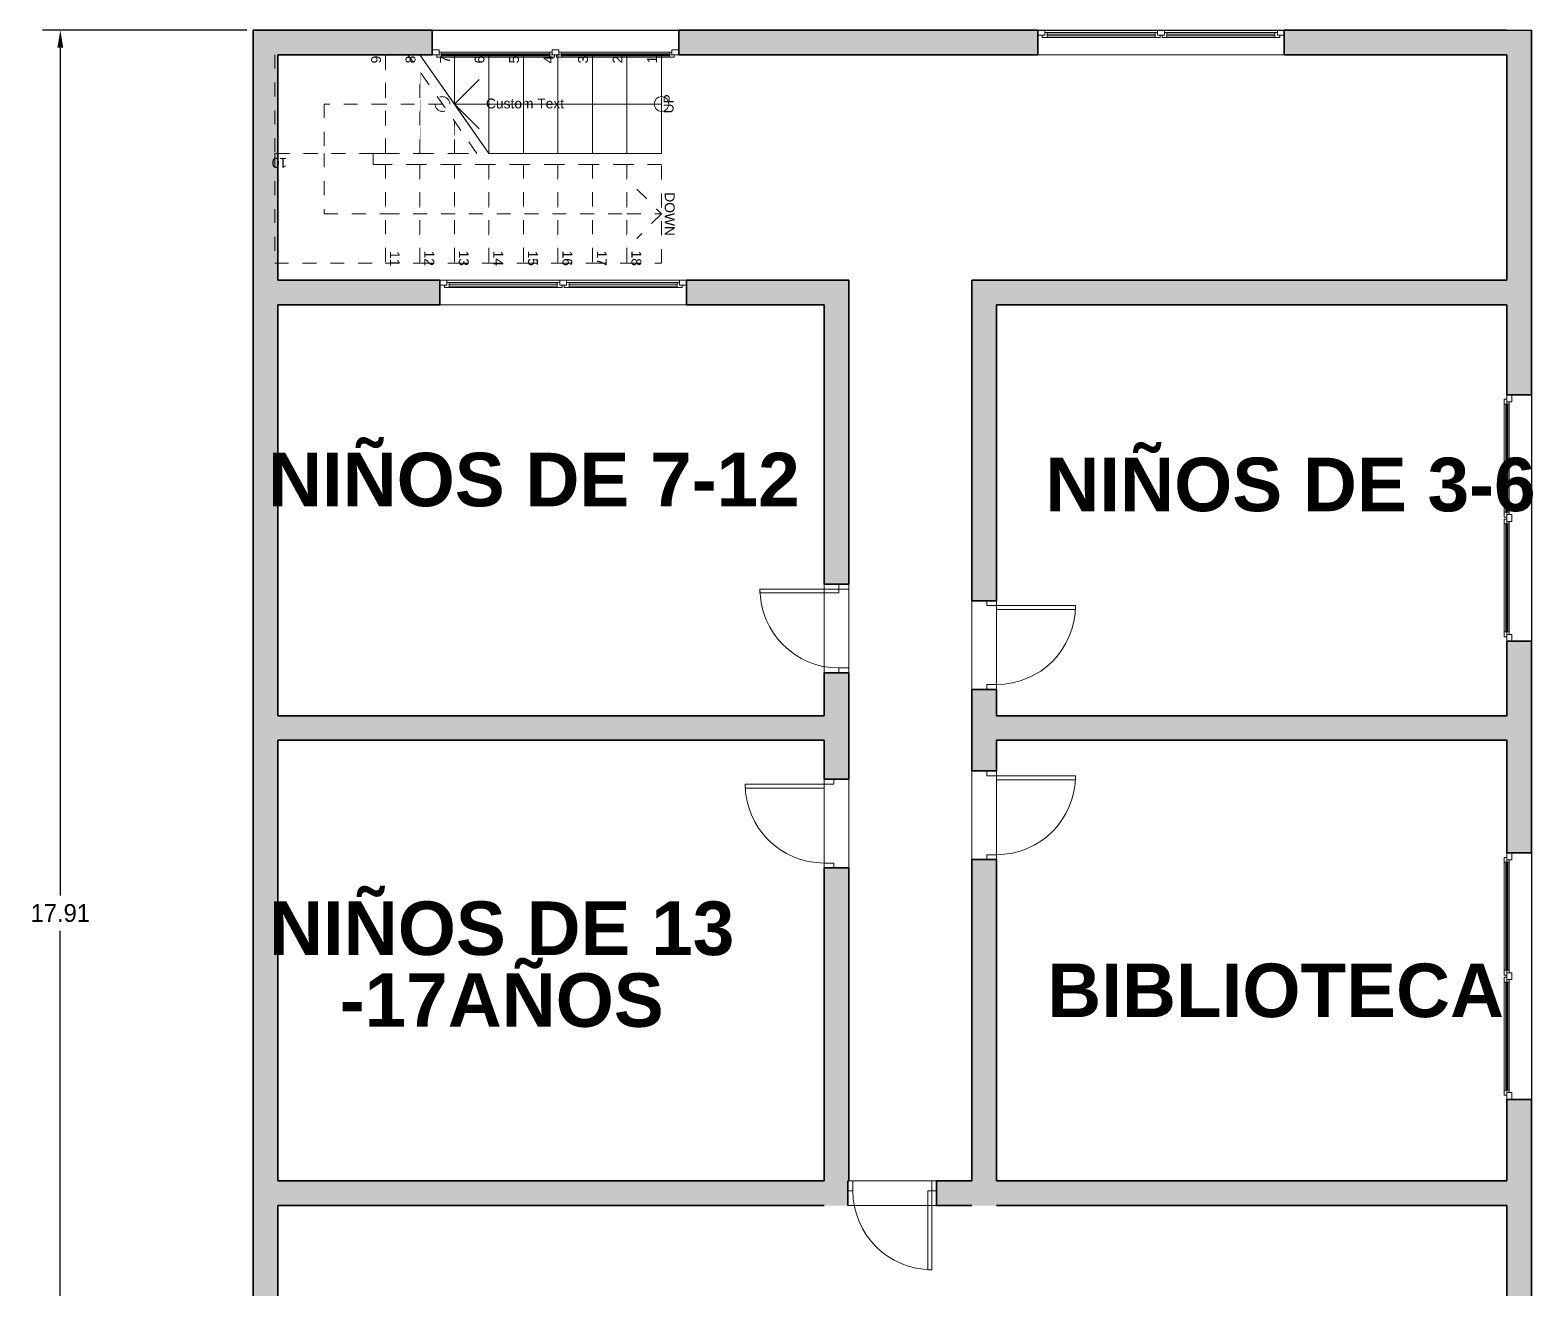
# Model space of a CAD drawing. Header units: metres. Extents: x -67.5 to -32.7, y -18 to 3.
# Drawn here: x -67.51 to -52.27, y -11.26 to 1.5 of the extents above; entities that cross this region are included whole.
import ezdxf

# ---------------------------------------------------------------- set-up
doc = ezdxf.new("R2010")
doc.units = ezdxf.units.M
doc.header["$MEASUREMENT"] = 0
doc.set_wipeout_variables(frame=1)
for name, pattern in [('Dense Dotted', [0.176389, 0, -0.176389]), ('Small Dashed', [0.282222, 0.141111, -0.141111]), ('Wipeout_Contour', [1, 0, -1])]:
    doc.linetypes.add(name, pattern=pattern)
for name, color, linetype, lineweight in [('ACOTACION', 160, 'Continuous', 0), ('Structural - Bearing_Pen_No__27', 7, 'Continuous', 35), ('Structural - Stair & Railing_Pen_No__11', 171, 'Continuous', 18)]:
    doc.layers.add(name, color=color, linetype=linetype, lineweight=lineweight)
for name, color, linetype, lineweight, true_color in [('Annotation - Text_Pen_No__86', 7, 'Continuous', 20, 0x5555ff), ('ARCHICAD Doors_Pen_No__3', 7, 'Continuous', 18, 0xff6600), ('ARCHICAD Windows_Pen_No__3', 7, 'Continuous', 18, 0xff6600), ('Structural - Bearing_Pen_No__160', 7, 'Continuous', 20, 0xb4a35c), ('Structural - Bearing_Pen_No__63', 7, 'Continuous', 18, 0xff9955), ('Structural - Stair & Railing_Pen_No__71', 171, 'Continuous', 20, 0xaaaaff), ('Structural - Stair & Railing_Pen_No__91', 171, 'Continuous', 13, 0xaaaaff)]:
    doc.layers.add(name, color=color, linetype=linetype, lineweight=lineweight, true_color=true_color)
for name, color, linetype in [('ARCHICAD Doors', 7, 'Continuous'), ('ARCHICAD Windows', 7, 'Continuous'), ('Structural - Bearing', 7, 'Continuous'), ('Structural - Stair & Railing', 7, 'Continuous')]:
    doc.layers.add(name, color=color, linetype=linetype)
doc.styles.add('GENERATED_STYLE_1', font='arial.ttf')
doc.styles.add('GENERATED_STYLE_2', font='')
doc.styles.get('GENERATED_STYLE_2').set_extended_font_data('Arial', bold=True)
doc.dimstyles.get("Standard").update_dxf_attribs({"dimtxt": 0.18, "dimasz": 0.18, "dimexe": 0.18, "dimexo": 0.0625, "dimgap": 0.09, "dimtad": 0, "dimtih": 1, "dimtoh": 1, "dimzin": 0, "dimdsep": 46, "dimtxsty": 'Standard', "dimcen": 0.09, "dimadec": 0, "dimazin": 0, "dimtfac": 1, "dimtofl": 0, "dimtmove": 0, "dimatfit": 3, "dimfxl": 1, "dimtolj": 1, "dimtzin": 0, "dimarcsym": 0})

# ---------------------------------------------------------------- blocks, each defined once
blk = doc.blocks.new('Stair_1')
at = {"color": 254, "linetype": 'Wipeout_Contour', "lineweight": 0, "ltscale": 245.15664}
blk.add_wipeout([(-61.455, 1.254), (-61.455, 0.254), (-61.105, 0.254), (-61.105, 1.254)], dxfattribs=at).dxf.layer = 'Structural - Stair & Railing'
at = {"layer": 'Structural - Stair & Railing_Pen_No__11', "color": 171, "linetype": 'Continuous', "lineweight": 18}
for p, q in [((-61.105, 1.254), (-61.455, 1.254)), ((-61.455, 1.254), (-61.455, 0.254)), ((-61.105, 0.254), (-61.105, 1.254)), ((-61.455, 0.254), (-61.105, 0.254))]:
    blk.add_line(p, q, dxfattribs=at)
for start, end in [(0, 180), (180, 0)]:
    blk.add_arc((-61.105, 0.754), 0.075, start, end, dxfattribs=at)
at = {"layer": 'Structural - Stair & Railing_Pen_No__71', "color": 161, "lineweight": 20, "true_color": 0xaaaaff, "char_height": 0.1, "attachment_point": 4, "rotation": 90, "style": 'GENERATED_STYLE_1'}
for s, insert in [('\\A1;{\\pql;\\fArial|b0|i0|c0|p34;1}', (-61.201, 1.166)), ('\\A1;{\\pql;\\fArial|b0|i0|c0|p34;UP}', (-61.032, 0.659))]:
    blk.add_mtext(s, dxfattribs=dict(at, insert=insert))
at = {"color": 254, "linetype": 'Wipeout_Contour', "lineweight": 0, "ltscale": 246.556438}
blk.add_wipeout([(-61.805, 1.254), (-61.805, 0.254), (-61.455, 0.254), (-61.455, 1.254)], dxfattribs=at).dxf.layer = 'Structural - Stair & Railing'
at = {"layer": 'Structural - Stair & Railing_Pen_No__11', "color": 171, "linetype": 'Continuous', "lineweight": 18}
for p, q in [((-61.455, 1.254), (-61.805, 1.254)), ((-61.805, 1.254), (-61.805, 0.254)), ((-61.455, 0.254), (-61.455, 1.254)), ((-61.105, 0.754), (-61.455, 0.754)), ((-61.805, 0.254), (-61.455, 0.254))]:
    blk.add_line(p, q, dxfattribs=at)
at = {"layer": 'Structural - Stair & Railing_Pen_No__71', "color": 161, "lineweight": 20, "true_color": 0xaaaaff, "insert": (-61.551, 1.166), "char_height": 0.1, "attachment_point": 4, "rotation": 90, "style": 'GENERATED_STYLE_1'}
blk.add_mtext('\\A1;{\\pql;\\fArial|b0|i0|c0|p34;2}', dxfattribs=at)
at = {"color": 254, "linetype": 'Wipeout_Contour', "lineweight": 0, "ltscale": 247.95624}
blk.add_wipeout([(-62.155, 1.254), (-62.155, 0.254), (-61.805, 0.254), (-61.805, 1.254)], dxfattribs=at).dxf.layer = 'Structural - Stair & Railing'
at = {"layer": 'Structural - Stair & Railing_Pen_No__11', "color": 171, "linetype": 'Continuous', "lineweight": 18}
for p, q in [((-61.805, 1.254), (-62.155, 1.254)), ((-62.155, 1.254), (-62.155, 0.254)), ((-61.805, 0.254), (-61.805, 1.254)), ((-62.155, 0.254), (-61.805, 0.254))]:
    blk.add_line(p, q, dxfattribs=at)
at = {"layer": 'Structural - Stair & Railing_Pen_No__71', "color": 161, "lineweight": 20, "true_color": 0xaaaaff, "insert": (-61.9, 1.166), "char_height": 0.1, "attachment_point": 4, "rotation": 90, "style": 'GENERATED_STYLE_1'}
blk.add_mtext('\\A1;{\\pql;\\fArial|b0|i0|c0|p34;3}', dxfattribs=at)
at = {"color": 254, "linetype": 'Wipeout_Contour', "lineweight": 0, "ltscale": 249.356043}
blk.add_wipeout([(-62.505, 1.254), (-62.505, 0.254), (-62.155, 0.254), (-62.155, 1.254)], dxfattribs=at).dxf.layer = 'Structural - Stair & Railing'
at = {"layer": 'Structural - Stair & Railing_Pen_No__11', "color": 171, "linetype": 'Continuous', "lineweight": 18}
for p, q in [((-62.155, 1.254), (-62.505, 1.254)), ((-62.505, 1.254), (-62.505, 0.254)), ((-62.155, 0.254), (-62.155, 1.254)), ((-62.505, 0.254), (-62.155, 0.254))]:
    blk.add_line(p, q, dxfattribs=at)
at = {"layer": 'Structural - Stair & Railing_Pen_No__71', "color": 161, "lineweight": 20, "true_color": 0xaaaaff, "insert": (-62.251, 1.166), "char_height": 0.1, "attachment_point": 4, "rotation": 90, "style": 'GENERATED_STYLE_1'}
blk.add_mtext('\\A1;{\\pql;\\fArial|b0|i0|c0|p34;4}', dxfattribs=at)
at = {"color": 254, "linetype": 'Wipeout_Contour', "lineweight": 0, "ltscale": 250.755849}
blk.add_wipeout([(-62.855, 1.254), (-62.855, 0.254), (-62.505, 0.254), (-62.505, 1.254)], dxfattribs=at).dxf.layer = 'Structural - Stair & Railing'
at = {"layer": 'Structural - Stair & Railing_Pen_No__11', "color": 171, "linetype": 'Continuous', "lineweight": 18}
for p, q in [((-62.505, 1.254), (-62.855, 1.254)), ((-62.855, 1.254), (-62.855, 0.254)), ((-62.505, 0.254), (-62.505, 1.254)), ((-62.855, 0.254), (-62.505, 0.254))]:
    blk.add_line(p, q, dxfattribs=at)
at = {"layer": 'Structural - Stair & Railing_Pen_No__71', "color": 161, "lineweight": 20, "true_color": 0xaaaaff, "insert": (-62.6, 1.166), "char_height": 0.1, "attachment_point": 4, "rotation": 90, "style": 'GENERATED_STYLE_1'}
blk.add_mtext('\\A1;{\\pql;\\fArial|b0|i0|c0|p34;5}', dxfattribs=at)
at = {"color": 254, "linetype": 'Wipeout_Contour', "lineweight": 0, "ltscale": 252.163695}
blk.add_wipeout([(-63.205, 1.254), (-63.205, 0.754), (-62.855, 0.254), (-62.855, 1.254)], dxfattribs=at).dxf.layer = 'Structural - Stair & Railing'
at = {"layer": 'Structural - Stair & Railing_Pen_No__11', "color": 171, "linetype": 'Continuous', "lineweight": 18}
for p, q in [((-62.855, 1.254), (-63.205, 1.254)), ((-63.205, 1.254), (-63.205, 0.754)), ((-62.855, 0.254), (-62.855, 1.254))]:
    blk.add_line(p, q, dxfattribs=at)
at = {"layer": 'Structural - Stair & Railing_Pen_No__71', "color": 161, "lineweight": 20, "true_color": 0xaaaaff, "insert": (-62.95, 1.166), "char_height": 0.1, "attachment_point": 4, "rotation": 90, "style": 'GENERATED_STYLE_1'}
blk.add_mtext('\\A1;{\\pql;\\fArial|b0|i0|c0|p34;6}', dxfattribs=at)
at = {"layer": 'Structural - Stair & Railing_Pen_No__71', "color": 161, "lineweight": 20, "true_color": 0xaaaaff, "insert": (-62.885, 0.759), "char_height": 0.1, "attachment_point": 4, "style": 'GENERATED_STYLE_1'}
blk.add_mtext('\\A1;{\\pql;\\fArial|b0|i0|c0|p34;Custom Text}', dxfattribs=at)
at = {"color": 254, "linetype": 'Wipeout_Contour', "lineweight": 0, "ltscale": 188.89326}
blk.add_wipeout([(-62.977, 0.254), (-63.205, 0.58), (-63.205, 0.254)], dxfattribs=at).dxf.layer = 'Structural - Stair & Railing'
at = {"layer": 'Structural - Stair & Railing_Pen_No__91', "color": 161, "linetype": 'Small Dashed', "lineweight": 13, "true_color": 0xaaaaff}
for p, q in [((-63.205, 0.58), (-63.205, 0.254)), ((-63.205, 0.254), (-62.977, 0.254))]:
    blk.add_line(p, q, dxfattribs=at)
at = {"color": 254, "linetype": 'Wipeout_Contour', "lineweight": 0, "ltscale": 190.507432}
blk.add_wipeout([(-63.555, 1.254), (-63.205, 0.754), (-63.205, 1.254)], dxfattribs=at).dxf.layer = 'Structural - Stair & Railing'
at = {"layer": 'Structural - Stair & Railing_Pen_No__11', "color": 171, "linetype": 'Continuous', "lineweight": 18}
for p, q in [((-63.205, 1.254), (-63.555, 1.254)), ((-63.205, 0.754), (-63.205, 1.254))]:
    blk.add_line(p, q, dxfattribs=at)
at = {"layer": 'Structural - Stair & Railing_Pen_No__71', "color": 161, "lineweight": 20, "true_color": 0xaaaaff, "insert": (-63.301, 1.166), "char_height": 0.1, "attachment_point": 4, "rotation": 90, "style": 'GENERATED_STYLE_1'}
blk.add_mtext('\\A1;{\\pql;\\fArial|b0|i0|c0|p34;7}', dxfattribs=at)
at = {"color": 254, "linetype": 'Wipeout_Contour', "lineweight": 0, "ltscale": 253.534096}
blk.add_wipeout([(-63.555, 1.08), (-63.555, 0.254), (-63.205, 0.254), (-63.205, 0.58)], dxfattribs=at).dxf.layer = 'Structural - Stair & Railing'
at = {"layer": 'Structural - Stair & Railing_Pen_No__11', "color": 171, "linetype": 'Continuous', "lineweight": 18}
for p, q in [((-63.205, 0.754), (-62.955, 1.004)), ((-61.455, 0.754), (-63.205, 0.754)), ((-62.955, 0.504), (-63.205, 0.754))]:
    blk.add_line(p, q, dxfattribs=at)
at = {"layer": 'Structural - Stair & Railing_Pen_No__11', "color": 171, "linetype": 'Small Dashed', "lineweight": 18}
for start, end in [(0, 180), (180, 0)]:
    blk.add_arc((-63.327, 0.754), 0.075, start, end, dxfattribs=at)
at = {"layer": 'Structural - Stair & Railing_Pen_No__91', "color": 161, "linetype": 'Small Dashed', "lineweight": 13, "true_color": 0xaaaaff}
for p, q in [((-63.555, 1.08), (-63.555, 0.254)), ((-63.205, 0.254), (-63.205, 0.58)), ((-63.555, 0.254), (-63.205, 0.254))]:
    blk.add_line(p, q, dxfattribs=at)
at = {"color": 254, "linetype": 'Wipeout_Contour', "lineweight": 0, "ltscale": 318.801679}
blk.add_wipeout([(-63.905, 1.254), (-63.905, 0.254), (-63.555, 0.254), (-63.555, 1.08), (-63.677, 1.254)], dxfattribs=at).dxf.layer = 'Structural - Stair & Railing'
at = {"layer": 'Structural - Stair & Railing_Pen_No__11', "color": 171, "linetype": 'Small Dashed', "lineweight": 18}
blk.add_line((-62.977, 0.254), (-63.677, 1.254), dxfattribs=at)
at = {"layer": 'Structural - Stair & Railing_Pen_No__11', "color": 171, "linetype": 'Continuous', "lineweight": 18}
blk.add_line((-62.855, 0.254), (-63.555, 1.254), dxfattribs=at)
at = {"layer": 'Structural - Stair & Railing_Pen_No__91', "color": 161, "linetype": 'Small Dashed', "lineweight": 13, "true_color": 0xaaaaff}
for p, q in [((-63.677, 1.254), (-63.905, 1.254)), ((-63.905, 1.254), (-63.905, 0.254)), ((-63.555, 0.254), (-63.555, 1.08)), ((-63.905, 0.254), (-63.555, 0.254))]:
    blk.add_line(p, q, dxfattribs=at)
at = {"layer": 'Structural - Stair & Railing_Pen_No__71', "color": 161, "lineweight": 20, "true_color": 0xaaaaff, "insert": (-63.65, 1.166), "char_height": 0.1, "attachment_point": 4, "rotation": 90, "style": 'GENERATED_STYLE_1'}
blk.add_mtext('\\A1;{\\pql;\\fArial|b0|i0|c0|p34;8}', dxfattribs=at)
at = {"color": 254, "linetype": 'Wipeout_Contour', "lineweight": 0, "ltscale": 322.318932}
blk.add_wipeout([(-63.905, 1.254), (-65.028, 1.254), (-65.028, 0.254), (-64.028, 0.254), (-63.905, 0.254)], dxfattribs=at).dxf.layer = 'Structural - Stair & Railing'
at = {"layer": 'Structural - Stair & Railing_Pen_No__11', "color": 171, "linetype": 'Small Dashed', "lineweight": 18}
for p, q in [((-63.905, 0.754), (-64.528, 0.754)), ((-63.327, 0.754), (-63.905, 0.754))]:
    blk.add_line(p, q, dxfattribs=at)
at = {"layer": 'Structural - Stair & Railing_Pen_No__91', "color": 161, "linetype": 'Small Dashed', "lineweight": 13, "true_color": 0xaaaaff}
for p, q in [((-63.905, 1.254), (-65.028, 1.254)), ((-65.028, 1.254), (-65.028, 0.254)), ((-63.905, 0.254), (-63.905, 1.254)), ((-65.028, 0.254), (-64.028, 0.254)), ((-64.028, 0.254), (-63.905, 0.254))]:
    blk.add_line(p, q, dxfattribs=at)
at = {"layer": 'Structural - Stair & Railing_Pen_No__71', "color": 161, "lineweight": 20, "true_color": 0xaaaaff, "insert": (-64, 1.166), "char_height": 0.1, "attachment_point": 4, "rotation": 90, "style": 'GENERATED_STYLE_1'}
blk.add_mtext('\\A1;{\\pql;\\fArial|b0|i0|c0|p34;9}', dxfattribs=at)
at = {"color": 254, "linetype": 'Wipeout_Contour', "lineweight": 0, "ltscale": 386.729759}
blk.add_wipeout([(-65.028, -0.858), (-63.905, -0.858), (-63.905, 0.142), (-64.028, 0.142), (-64.028, 0.254), (-65.028, 0.254)], dxfattribs=at).dxf.layer = 'Structural - Stair & Railing'
at = {"layer": 'Structural - Stair & Railing_Pen_No__11', "color": 171, "linetype": 'Small Dashed', "lineweight": 18}
for p, q in [((-64.528, 0.754), (-64.528, 0.254)), ((-64.528, 0.254), (-64.528, -0.358))]:
    blk.add_line(p, q, dxfattribs=at)
at = {"layer": 'Structural - Stair & Railing_Pen_No__91', "color": 161, "linetype": 'Small Dashed', "lineweight": 13, "true_color": 0xaaaaff}
for p, q in [((-64.028, 0.254), (-65.028, 0.254)), ((-65.028, 0.254), (-65.028, -0.858)), ((-64.028, 0.142), (-64.028, 0.254)), ((-63.905, 0.142), (-64.028, 0.142)), ((-63.905, -0.858), (-63.905, 0.142)), ((-65.028, -0.858), (-63.905, -0.858))]:
    blk.add_line(p, q, dxfattribs=at)
at = {"layer": 'Structural - Stair & Railing_Pen_No__71', "color": 161, "lineweight": 20, "true_color": 0xaaaaff, "insert": (-64.902, 0.159), "char_height": 0.1, "attachment_point": 4, "rotation": 180, "style": 'GENERATED_STYLE_1'}
blk.add_mtext('\\A1;{\\pql;\\fArial|b0|i0|c0|p34;10}', dxfattribs=at)
at = {"color": 254, "linetype": 'Wipeout_Contour', "lineweight": 0, "ltscale": 254.941091}
blk.add_wipeout([(-63.905, -0.858), (-63.555, -0.858), (-63.555, 0.142), (-63.905, 0.142)], dxfattribs=at).dxf.layer = 'Structural - Stair & Railing'
at = {"layer": 'Structural - Stair & Railing_Pen_No__11', "color": 171, "linetype": 'Small Dashed', "lineweight": 18}
blk.add_line((-64.528, -0.358), (-63.905, -0.358), dxfattribs=at)
at = {"layer": 'Structural - Stair & Railing_Pen_No__91', "color": 161, "linetype": 'Small Dashed', "lineweight": 13, "true_color": 0xaaaaff}
for p, q in [((-63.555, 0.142), (-63.905, 0.142)), ((-63.905, 0.142), (-63.905, -0.858)), ((-63.555, -0.858), (-63.555, 0.142)), ((-63.905, -0.858), (-63.555, -0.858))]:
    blk.add_line(p, q, dxfattribs=at)
at = {"layer": 'Structural - Stair & Railing_Pen_No__71', "color": 161, "lineweight": 20, "true_color": 0xaaaaff, "insert": (-63.81, -0.737), "char_height": 0.1, "attachment_point": 4, "rotation": 270, "style": 'GENERATED_STYLE_1'}
blk.add_mtext('\\A1;{\\pql;\\fArial|b0|i0|c0|p34;11}', dxfattribs=at)
at = {"color": 254, "linetype": 'Wipeout_Contour', "lineweight": 0, "ltscale": 253.541198}
blk.add_wipeout([(-63.205, 0.142), (-63.555, 0.142), (-63.555, -0.858), (-63.205, -0.858)], dxfattribs=at).dxf.layer = 'Structural - Stair & Railing'
at = {"layer": 'Structural - Stair & Railing_Pen_No__91', "color": 161, "linetype": 'Small Dashed', "lineweight": 13, "true_color": 0xaaaaff}
for p, q in [((-63.205, 0.142), (-63.555, 0.142)), ((-63.555, 0.142), (-63.555, -0.858)), ((-63.205, -0.858), (-63.205, 0.142)), ((-63.555, -0.858), (-63.205, -0.858))]:
    blk.add_line(p, q, dxfattribs=at)
at = {"layer": 'Structural - Stair & Railing_Pen_No__71', "color": 161, "lineweight": 20, "true_color": 0xaaaaff, "insert": (-63.46, -0.732), "char_height": 0.1, "attachment_point": 4, "rotation": 270, "style": 'GENERATED_STYLE_1'}
blk.add_mtext('\\A1;{\\pql;\\fArial|b0|i0|c0|p34;12}', dxfattribs=at)
at = {"color": 254, "linetype": 'Wipeout_Contour', "lineweight": 0, "ltscale": 252.141307}
blk.add_wipeout([(-62.855, 0.142), (-63.205, 0.142), (-63.205, -0.858), (-62.855, -0.858)], dxfattribs=at).dxf.layer = 'Structural - Stair & Railing'
at = {"layer": 'Structural - Stair & Railing_Pen_No__91', "color": 161, "linetype": 'Small Dashed', "lineweight": 13, "true_color": 0xaaaaff}
for p, q in [((-62.855, 0.142), (-63.205, 0.142)), ((-63.205, 0.142), (-63.205, -0.858)), ((-62.855, -0.858), (-62.855, 0.142)), ((-63.205, -0.858), (-62.855, -0.858))]:
    blk.add_line(p, q, dxfattribs=at)
at = {"layer": 'Structural - Stair & Railing_Pen_No__71', "color": 161, "lineweight": 20, "true_color": 0xaaaaff, "insert": (-63.111, -0.732), "char_height": 0.1, "attachment_point": 4, "rotation": 270, "style": 'GENERATED_STYLE_1'}
blk.add_mtext('\\A1;{\\pql;\\fArial|b0|i0|c0|p34;13}', dxfattribs=at)
at = {"color": 254, "linetype": 'Wipeout_Contour', "lineweight": 0, "ltscale": 250.741417}
blk.add_wipeout([(-62.855, -0.858), (-62.505, -0.858), (-62.505, 0.142), (-62.855, 0.142)], dxfattribs=at).dxf.layer = 'Structural - Stair & Railing'
at = {"layer": 'Structural - Stair & Railing_Pen_No__91', "color": 161, "linetype": 'Small Dashed', "lineweight": 13, "true_color": 0xaaaaff}
for p, q in [((-62.505, 0.142), (-62.855, 0.142)), ((-62.855, 0.142), (-62.855, -0.858)), ((-62.505, -0.858), (-62.505, 0.142)), ((-62.855, -0.858), (-62.505, -0.858))]:
    blk.add_line(p, q, dxfattribs=at)
at = {"layer": 'Structural - Stair & Railing_Pen_No__71', "color": 161, "lineweight": 20, "true_color": 0xaaaaff, "insert": (-62.76, -0.732), "char_height": 0.1, "attachment_point": 4, "rotation": 270, "style": 'GENERATED_STYLE_1'}
blk.add_mtext('\\A1;{\\pql;\\fArial|b0|i0|c0|p34;14}', dxfattribs=at)
at = {"color": 254, "linetype": 'Wipeout_Contour', "lineweight": 0, "ltscale": 249.341528}
blk.add_wipeout([(-62.505, -0.858), (-62.155, -0.858), (-62.155, 0.142), (-62.505, 0.142)], dxfattribs=at).dxf.layer = 'Structural - Stair & Railing'
at = {"layer": 'Structural - Stair & Railing_Pen_No__91', "color": 161, "linetype": 'Small Dashed', "lineweight": 13, "true_color": 0xaaaaff}
for p, q in [((-62.155, 0.142), (-62.505, 0.142)), ((-62.505, 0.142), (-62.505, -0.858)), ((-62.155, -0.858), (-62.155, 0.142)), ((-62.505, -0.858), (-62.155, -0.858))]:
    blk.add_line(p, q, dxfattribs=at)
at = {"layer": 'Structural - Stair & Railing_Pen_No__71', "color": 161, "lineweight": 20, "true_color": 0xaaaaff, "insert": (-62.41, -0.732), "char_height": 0.1, "attachment_point": 4, "rotation": 270, "style": 'GENERATED_STYLE_1'}
blk.add_mtext('\\A1;{\\pql;\\fArial|b0|i0|c0|p34;15}', dxfattribs=at)
at = {"color": 254, "linetype": 'Wipeout_Contour', "lineweight": 0, "ltscale": 247.941641}
blk.add_wipeout([(-62.155, -0.858), (-61.805, -0.858), (-61.805, 0.142), (-62.155, 0.142)], dxfattribs=at).dxf.layer = 'Structural - Stair & Railing'
at = {"layer": 'Structural - Stair & Railing_Pen_No__91', "color": 161, "linetype": 'Small Dashed', "lineweight": 13, "true_color": 0xaaaaff}
for p, q in [((-61.805, 0.142), (-62.155, 0.142)), ((-62.155, 0.142), (-62.155, -0.858)), ((-61.805, -0.858), (-61.805, 0.142)), ((-62.155, -0.858), (-61.805, -0.858))]:
    blk.add_line(p, q, dxfattribs=at)
at = {"layer": 'Structural - Stair & Railing_Pen_No__71', "color": 161, "lineweight": 20, "true_color": 0xaaaaff, "insert": (-62.06, -0.732), "char_height": 0.1, "attachment_point": 4, "rotation": 270, "style": 'GENERATED_STYLE_1'}
blk.add_mtext('\\A1;{\\pql;\\fArial|b0|i0|c0|p34;16}', dxfattribs=at)
at = {"color": 254, "linetype": 'Wipeout_Contour', "lineweight": 0, "ltscale": 246.541755}
blk.add_wipeout([(-61.805, -0.858), (-61.455, -0.858), (-61.455, 0.142), (-61.805, 0.142)], dxfattribs=at).dxf.layer = 'Structural - Stair & Railing'
at = {"layer": 'Structural - Stair & Railing_Pen_No__91', "color": 161, "linetype": 'Small Dashed', "lineweight": 13, "true_color": 0xaaaaff}
for p, q in [((-61.455, 0.142), (-61.805, 0.142)), ((-61.805, 0.142), (-61.805, -0.858)), ((-61.455, -0.858), (-61.455, 0.142)), ((-61.805, -0.858), (-61.455, -0.858))]:
    blk.add_line(p, q, dxfattribs=at)
at = {"layer": 'Structural - Stair & Railing_Pen_No__71', "color": 161, "lineweight": 20, "true_color": 0xaaaaff, "insert": (-61.71, -0.732), "char_height": 0.1, "attachment_point": 4, "rotation": 270, "style": 'GENERATED_STYLE_1'}
blk.add_mtext('\\A1;{\\pql;\\fArial|b0|i0|c0|p34;17}', dxfattribs=at)
at = {"color": 254, "linetype": 'Wipeout_Contour', "lineweight": 0, "ltscale": 245.14187}
blk.add_wipeout([(-61.455, -0.858), (-61.105, -0.858), (-61.105, 0.142), (-61.455, 0.142)], dxfattribs=at).dxf.layer = 'Structural - Stair & Railing'
at = {"layer": 'Structural - Stair & Railing_Pen_No__11', "color": 171, "linetype": 'Small Dashed', "lineweight": 18}
for p, q in [((-61.355, -0.108), (-61.105, -0.358)), ((-63.905, -0.358), (-61.455, -0.358)), ((-61.455, -0.358), (-61.105, -0.358)), ((-61.105, -0.358), (-61.355, -0.608))]:
    blk.add_line(p, q, dxfattribs=at)
at = {"layer": 'Structural - Stair & Railing_Pen_No__91', "color": 161, "linetype": 'Small Dashed', "lineweight": 13, "true_color": 0xaaaaff}
for p, q in [((-61.455, 0.142), (-61.455, -0.858)), ((-61.105, 0.142), (-61.455, 0.142)), ((-61.105, -0.858), (-61.105, 0.142)), ((-61.455, -0.858), (-61.105, -0.858))]:
    blk.add_line(p, q, dxfattribs=at)
at = {"layer": 'Structural - Stair & Railing_Pen_No__71', "color": 161, "lineweight": 20, "true_color": 0xaaaaff, "char_height": 0.1, "attachment_point": 4, "rotation": 270, "style": 'GENERATED_STYLE_1'}
for s, insert in [('\\A1;{\\pql;\\fArial|b0|i0|c0|p34;DOWN}', (-61.022, -0.141)), ('\\A1;{\\pql;\\fArial|b0|i0|c0|p34;18}', (-61.36, -0.732))]:
    blk.add_mtext(s, dxfattribs=dict(at, insert=insert))
blk = doc.blocks.new('Wall_1', base_point=(-64.998, 1.504))
at = {"layer": 'Structural - Bearing_Pen_No__160', "linetype": 'Continuous', "lineweight": 0, "true_color": 0x5a512e}
blk.add_hatch(color=59, dxfattribs=at).paths.add_polyline_path([(-65.248, 1.504), (-65.248, -16.405), (-64.998, -16.155), (-64.998, 1.504)])
at = {"layer": 'Structural - Bearing_Pen_No__27', "color": 7, "linetype": 'Continuous', "lineweight": 35, "flags": 128}
for points in [[(-65.248, 1.504), (-65.248, -16.405)], [(-64.998, 1.504), (-65.248, 1.504)], [(-64.998, -1.032), (-64.998, 1.254)], [(-64.998, -5.448), (-64.998, -1.282)], [(-64.998, -10.166), (-64.998, -5.698)], [(-64.998, -16.155), (-64.998, -10.416)]]:
    blk.add_lwpolyline(points, dxfattribs=at)
blk = doc.blocks.new('IFC Window - Double Panel - Vertical')
at = {"layer": 'ARCHICAD Windows_Pen_No__3', "color": 30, "linetype": 'Continuous', "lineweight": 18, "true_color": 0xff6600}
for p, q in [((-1.25, 0), (-1.18, 0)), ((-1.25, -0.05), (-1.25, 0)), ((-1.18, 0), (-1.18, -0.05)), ((-0.035, 0), (0.035, 0)), ((-0.035, -0.05), (-0.035, 0)), ((0.035, 0), (0.035, -0.05)), ((1.25, 0), (1.18, 0)), ((1.18, 0), (1.18, -0.05)), ((1.25, -0.05), (1.25, 0)), ((-1.18, -0.05), (-1.25, -0.05)), ((-1.18, -0.05), (-1.205, -0.05)), ((-1.205, -0.05), (-1.205, -0.075)), ((-1.205, -0.075), (-1.155, -0.075)), ((-1.155, -0.025), (-1.18, -0.025)), ((-1.18, -0.025), (-1.18, -0.05)), ((-1.155, -0.025), (-0.06, -0.025)), ((-1.155, -0.075), (-1.155, -0.025)), ((-1.155, -0.04), (-0.06, -0.04)), ((-1.155, -0.06), (-0.06, -0.06)), ((-1.155, -0.075), (-0.06, -0.075)), ((-0.06, -0.075), (-0.06, -0.025)), ((-0.06, -0.025), (-0.035, -0.025)), ((-0.01, -0.075), (-0.06, -0.075)), ((-0.035, -0.025), (-0.035, -0.05)), ((0.035, -0.05), (-0.035, -0.05)), ((-0.035, -0.05), (-0.01, -0.05)), ((-0.01, -0.05), (-0.01, -0.075)), ((0.035, -0.05), (0.01, -0.05)), ((0.01, -0.05), (0.01, -0.075)), ((0.01, -0.075), (0.06, -0.075)), ((0.06, -0.025), (0.035, -0.025)), ((0.035, -0.025), (0.035, -0.05)), ((0.06, -0.025), (1.155, -0.025)), ((0.06, -0.075), (0.06, -0.025)), ((0.06, -0.04), (1.155, -0.04)), ((0.06, -0.06), (1.155, -0.06)), ((0.06, -0.075), (1.155, -0.075)), ((1.155, -0.075), (1.155, -0.025)), ((1.155, -0.025), (1.18, -0.025)), ((1.205, -0.075), (1.155, -0.075)), ((1.18, -0.025), (1.18, -0.05)), ((1.18, -0.05), (1.25, -0.05)), ((1.18, -0.05), (1.205, -0.05)), ((1.205, -0.05), (1.205, -0.075))]:
    blk.add_line(p, q, dxfattribs=at)
blk = doc.blocks.new('Wall_3', base_point=(-52.531, -16.155))
at = {"layer": 'Structural - Bearing_Pen_No__160', "linetype": 'Continuous', "lineweight": 0, "true_color": 0x5a512e}
for points in [[(-52.531, -2.194), (-52.281, -2.194), (-52.281, 1.254), (-52.531, 1.254)], [(-52.531, -6.84), (-52.281, -6.84), (-52.281, -4.694), (-52.531, -4.694)], [(-52.531, -16.155), (-52.281, -16.155), (-52.281, -9.34), (-52.531, -9.34)]]:
    blk.add_hatch(color=59, dxfattribs=at).paths.add_polyline_path(points)
at = {"layer": 'Structural - Bearing_Pen_No__27', "color": 7, "linetype": 'Continuous', "lineweight": 35}
for p, q in [((-52.281, -2.194), (-52.531, -2.194)), ((-52.281, -4.694), (-52.531, -4.694)), ((-52.281, -6.84), (-52.531, -6.84)), ((-52.281, -9.34), (-52.531, -9.34))]:
    blk.add_line(p, q, dxfattribs=at)
at = {"layer": 'Structural - Bearing_Pen_No__27', "color": 7, "linetype": 'Continuous', "lineweight": 35, "flags": 128}
for points in [[(-52.531, 1.254), (-52.531, -1.032)], [(-52.281, -2.194), (-52.281, 1.254)], [(-52.531, -1.282), (-52.531, -2.194)], [(-52.531, -4.694), (-52.531, -5.448)], [(-52.281, -6.84), (-52.281, -4.694)], [(-52.531, -5.698), (-52.531, -6.84)], [(-52.531, -9.34), (-52.531, -10.166)], [(-52.281, -16.155), (-52.281, -9.34)], [(-52.531, -10.416), (-52.531, -16.155)]]:
    blk.add_lwpolyline(points, dxfattribs=at)
at = {"layer": 'Structural - Bearing_Pen_No__63', "color": 21, "linetype": 'Continuous', "lineweight": 18, "true_color": 0xff9955}
for p, q in [((-52.531, -2.194), (-52.531, -4.694)), ((-52.281, -4.694), (-52.281, -2.194)), ((-52.531, -6.84), (-52.531, -9.34)), ((-52.281, -9.34), (-52.281, -6.84))]:
    blk.add_line(p, q, dxfattribs=at)
at = {"layer": 'ARCHICAD Windows', "color": 21, "linetype": 'Continuous', "lineweight": 18, "true_color": 0xff9955, "rotation": 270}
for p in [(-52.481, -3.444), (-52.481, -8.09)]:
    blk.add_blockref('IFC Window - Double Panel - Vertical', p, dxfattribs=at)
blk = doc.blocks.new('Wall_4', base_point=(-52.281, 1.254))
at = {"layer": 'Structural - Bearing_Pen_No__160', "linetype": 'Continuous', "lineweight": 0, "true_color": 0x5a512e}
for points in [[(-63.43, 1.254), (-63.43, 1.504), (-64.998, 1.504), (-64.998, 1.254)], [(-57.288, 1.254), (-57.288, 1.504), (-60.93, 1.504), (-60.93, 1.254)], [(-52.281, 1.254), (-52.281, 1.504), (-54.788, 1.504), (-54.788, 1.254)]]:
    blk.add_hatch(color=59, dxfattribs=at).paths.add_polyline_path(points)
at = {"layer": 'Structural - Bearing_Pen_No__27', "color": 7, "linetype": 'Continuous', "lineweight": 35}
for p, q in [((-63.43, 1.504), (-63.43, 1.254)), ((-60.93, 1.504), (-60.93, 1.254)), ((-57.288, 1.504), (-57.288, 1.254)), ((-54.788, 1.504), (-54.788, 1.254))]:
    blk.add_line(p, q, dxfattribs=at)
at = {"layer": 'Structural - Bearing_Pen_No__27', "color": 7, "linetype": 'Continuous', "lineweight": 35, "flags": 128}
for points in [[(-63.43, 1.504), (-64.998, 1.504)], [(-57.288, 1.504), (-60.93, 1.504)], [(-52.531, 1.504), (-54.788, 1.504)], [(-52.281, 1.254), (-52.281, 1.504)], [(-64.998, 1.254), (-63.43, 1.254)], [(-60.93, 1.254), (-57.288, 1.254)], [(-54.788, 1.254), (-52.531, 1.254)]]:
    blk.add_lwpolyline(points, dxfattribs=at)
at = {"layer": 'Structural - Bearing_Pen_No__63', "color": 21, "linetype": 'Continuous', "lineweight": 18, "true_color": 0xff9955}
for p, q in [((-60.93, 1.504), (-63.43, 1.504)), ((-54.788, 1.504), (-57.288, 1.504)), ((-63.43, 1.254), (-60.93, 1.254)), ((-57.288, 1.254), (-54.788, 1.254))]:
    blk.add_line(p, q, dxfattribs=at)
at = {"layer": 'ARCHICAD Windows', "color": 21, "linetype": 'Continuous', "lineweight": 18, "true_color": 0xff9955}
for p in [(-56.038, 1.504), (-62.18, 1.304)]:
    blk.add_blockref('IFC Window - Double Panel - Vertical', p, dxfattribs=at)
blk = doc.blocks.new('Wall_5', base_point=(-64.998, -1.032))
at = {"layer": 'Structural - Bearing_Pen_No__160', "linetype": 'Continuous', "lineweight": 0, "true_color": 0x5a512e}
for points in [[(-64.998, -1.032), (-64.998, -1.282), (-63.352, -1.282), (-63.352, -1.032)], [(-60.852, -1.032), (-60.852, -1.282), (-59.456, -1.282), (-59.206, -1.032)]]:
    blk.add_hatch(color=59, dxfattribs=at).paths.add_polyline_path(points)
at = {"layer": 'Structural - Bearing_Pen_No__27', "color": 7, "linetype": 'Continuous', "lineweight": 35}
for p, q in [((-63.352, -1.282), (-63.352, -1.032)), ((-60.852, -1.282), (-60.852, -1.032))]:
    blk.add_line(p, q, dxfattribs=at)
at = {"layer": 'Structural - Bearing_Pen_No__27', "color": 7, "linetype": 'Continuous', "lineweight": 35, "flags": 128}
for points in [[(-63.352, -1.032), (-64.998, -1.032)], [(-59.206, -1.032), (-60.852, -1.032)], [(-64.998, -1.282), (-63.352, -1.282)], [(-60.852, -1.282), (-59.456, -1.282)]]:
    blk.add_lwpolyline(points, dxfattribs=at)
at = {"layer": 'Structural - Bearing_Pen_No__63', "color": 21, "linetype": 'Continuous', "lineweight": 18, "true_color": 0xff9955}
for p, q in [((-60.852, -1.032), (-63.352, -1.032)), ((-63.352, -1.282), (-60.852, -1.282))]:
    blk.add_line(p, q, dxfattribs=at)
at = {"layer": 'ARCHICAD Windows', "color": 21, "linetype": 'Continuous', "lineweight": 18, "true_color": 0xff9955}
blk.add_blockref('IFC Window - Double Panel - Vertical', (-62.102, -1.032), dxfattribs=at)
blk = doc.blocks.new('IFC Door - Single Swing')
at = {"layer": 'ARCHICAD Doors_Pen_No__3', "color": 30, "linetype": 'Continuous', "lineweight": 18, "true_color": 0xff6600}
for p, q in [((0.4, 0.8), (0.36, 0.8)), ((0.36, 0.8), (0.36, 0)), ((0.4, 0), (0.4, 0.8)), ((-0.45, 0), (-0.4, 0)), ((-0.4, -0.1), (-0.4, 0)), ((0.36, 0), (0.4, 0)), ((0.45, 0), (0.4, 0)), ((0.4, -0.1), (0.4, 0)), ((-0.45, -0.1), (-0.4, -0.1)), ((0.45, -0.1), (0.4, -0.1))]:
    blk.add_line(p, q, dxfattribs=at)
blk.add_arc((0.4, 0), 0.8, 90, 180, dxfattribs=at)
blk = doc.blocks.new('Wall_6', base_point=(-59.206, -1.032))
at = {"layer": 'Structural - Bearing_Pen_No__160', "linetype": 'Continuous', "lineweight": 0, "true_color": 0x5a512e}
for points in [[(-59.206, -1.032), (-59.456, -1.282), (-59.456, -4.114), (-59.206, -4.114)], [(-59.206, -5.014), (-59.456, -5.014), (-59.456, -6.092), (-59.206, -6.092)], [(-59.206, -6.992), (-59.456, -6.992), (-59.456, -10.166), (-59.206, -10.166)]]:
    blk.add_hatch(color=59, dxfattribs=at).paths.add_polyline_path(points)
at = {"layer": 'Structural - Bearing_Pen_No__27', "color": 7, "linetype": 'Continuous', "lineweight": 35}
for p, q in [((-59.456, -4.114), (-59.206, -4.114)), ((-59.456, -5.014), (-59.206, -5.014)), ((-59.456, -6.092), (-59.206, -6.092)), ((-59.456, -6.992), (-59.206, -6.992))]:
    blk.add_line(p, q, dxfattribs=at)
at = {"layer": 'Structural - Bearing_Pen_No__27', "color": 7, "linetype": 'Continuous', "lineweight": 35, "flags": 128}
for points in [[(-59.206, -4.114), (-59.206, -1.032)], [(-59.456, -1.282), (-59.456, -4.114)], [(-59.456, -5.014), (-59.456, -5.448)], [(-59.206, -6.092), (-59.206, -5.014)], [(-59.456, -5.698), (-59.456, -6.092)], [(-59.456, -6.992), (-59.456, -10.166)], [(-59.206, -10.166), (-59.206, -6.992)]]:
    blk.add_lwpolyline(points, dxfattribs=at)
at = {"layer": 'Structural - Bearing_Pen_No__63', "color": 21, "linetype": 'Continuous', "lineweight": 18, "true_color": 0xff9955}
for p, q in [((-59.456, -4.114), (-59.456, -5.014)), ((-59.206, -5.014), (-59.206, -4.114)), ((-59.456, -6.092), (-59.456, -6.992)), ((-59.206, -6.992), (-59.206, -6.092))]:
    blk.add_line(p, q, dxfattribs=at)
at = {"layer": 'ARCHICAD Doors', "color": 21, "linetype": 'Continuous', "lineweight": 18, "true_color": 0xff9955, "rotation": 90}
for p in [(-59.306, -4.564), (-59.456, -6.542)]:
    blk.add_blockref('IFC Door - Single Swing', p, dxfattribs=at)
blk = doc.blocks.new('Wall_7', base_point=(-57.706, -1.032))
at = {"layer": 'Structural - Bearing_Pen_No__160', "linetype": 'Continuous', "lineweight": 0, "true_color": 0x5a512e}
for points in [[(-57.706, -1.282), (-57.956, -1.282), (-57.956, -4.282), (-57.706, -4.282)], [(-57.706, -5.182), (-57.956, -5.182), (-57.956, -5.448), (-57.706, -5.448)], [(-57.706, -5.698), (-57.956, -5.698), (-57.956, -6.008), (-57.706, -6.008)], [(-57.706, -6.908), (-57.956, -6.908), (-57.956, -10.166), (-57.706, -10.166)]]:
    blk.add_hatch(color=59, dxfattribs=at).paths.add_polyline_path(points)
at = {"layer": 'Structural - Bearing_Pen_No__27', "color": 7, "linetype": 'Continuous', "lineweight": 35}
for p, q in [((-57.956, -4.282), (-57.706, -4.282)), ((-57.956, -5.182), (-57.706, -5.182)), ((-57.956, -6.008), (-57.706, -6.008)), ((-57.956, -6.908), (-57.706, -6.908))]:
    blk.add_line(p, q, dxfattribs=at)
at = {"layer": 'Structural - Bearing_Pen_No__27', "color": 7, "linetype": 'Continuous', "lineweight": 35, "flags": 128}
for points in [[(-57.956, -1.282), (-57.956, -4.282)], [(-57.706, -4.282), (-57.706, -1.282)], [(-57.956, -5.182), (-57.956, -5.448)], [(-57.706, -5.448), (-57.706, -5.182)], [(-57.956, -5.698), (-57.956, -6.008)], [(-57.706, -6.008), (-57.706, -5.698)], [(-57.956, -6.908), (-57.956, -10.166)], [(-57.706, -10.166), (-57.706, -6.908)]]:
    blk.add_lwpolyline(points, dxfattribs=at)
at = {"layer": 'Structural - Bearing_Pen_No__63', "color": 21, "linetype": 'Continuous', "lineweight": 18, "true_color": 0xff9955}
for p, q in [((-57.956, -4.282), (-57.956, -5.182)), ((-57.706, -5.182), (-57.706, -4.282)), ((-57.956, -6.008), (-57.956, -6.908)), ((-57.706, -6.908), (-57.706, -6.008))]:
    blk.add_line(p, q, dxfattribs=at)
at = {"layer": 'ARCHICAD Doors', "color": 21, "linetype": 'Continuous', "lineweight": 18, "true_color": 0xff9955, "xscale": -1, "rotation": 270}
for p in [(-57.706, -4.732), (-57.706, -6.458)]:
    blk.add_blockref('IFC Door - Single Swing', p, dxfattribs=at)
blk = doc.blocks.new('Wall_8', base_point=(-57.956, -1.032))
at = {"layer": 'Structural - Bearing_Pen_No__160', "linetype": 'Continuous', "lineweight": 0, "true_color": 0x5a512e}
blk.add_hatch(color=59, dxfattribs=at).paths.add_polyline_path([(-57.956, -1.282), (-52.531, -1.282), (-52.531, -1.032), (-57.956, -1.032)])
at = {"layer": 'Structural - Bearing_Pen_No__27', "color": 7, "linetype": 'Continuous', "lineweight": 35, "flags": 128}
for points in [[(-52.531, -1.032), (-57.956, -1.032)], [(-57.956, -1.032), (-57.956, -1.282)], [(-57.706, -1.282), (-52.531, -1.282)]]:
    blk.add_lwpolyline(points, dxfattribs=at)
blk = doc.blocks.new('Wall_9', base_point=(-64.998, -10.166))
at = {"layer": 'Structural - Bearing_Pen_No__160', "linetype": 'Continuous', "lineweight": 0, "true_color": 0x5a512e}
for points in [[(-64.998, -10.166), (-64.998, -10.416), (-59.214, -10.416), (-59.214, -10.166)], [(-58.314, -10.166), (-58.314, -10.416), (-52.531, -10.416), (-52.531, -10.166)]]:
    blk.add_hatch(color=59, dxfattribs=at).paths.add_polyline_path(points)
at = {"layer": 'Structural - Bearing_Pen_No__27', "color": 7, "linetype": 'Continuous', "lineweight": 35}
for p, q in [((-59.214, -10.416), (-59.214, -10.166)), ((-58.314, -10.416), (-58.314, -10.166))]:
    blk.add_line(p, q, dxfattribs=at)
at = {"layer": 'Structural - Bearing_Pen_No__27', "color": 7, "linetype": 'Continuous', "lineweight": 35, "flags": 128}
for points in [[(-59.456, -10.166), (-64.998, -10.166)], [(-57.956, -10.166), (-58.314, -10.166)], [(-52.531, -10.166), (-57.706, -10.166)], [(-64.998, -10.416), (-59.456, -10.416)], [(-58.314, -10.416), (-57.956, -10.416)], [(-57.706, -10.416), (-52.531, -10.416)]]:
    blk.add_lwpolyline(points, dxfattribs=at)
at = {"layer": 'Structural - Bearing_Pen_No__63', "color": 21, "linetype": 'Continuous', "lineweight": 18, "true_color": 0xff9955}
for p, q in [((-58.314, -10.166), (-59.214, -10.166)), ((-59.214, -10.416), (-58.314, -10.416))]:
    blk.add_line(p, q, dxfattribs=at)
at = {"layer": 'ARCHICAD Doors', "color": 21, "linetype": 'Continuous', "lineweight": 18, "true_color": 0xff9955, "xscale": -1, "rotation": 180}
blk.add_blockref('IFC Door - Single Swing', (-58.764, -10.266), dxfattribs=at)
blk = doc.blocks.new('Wall_18', base_point=(-64.998, -5.448))
at = {"layer": 'Structural - Bearing_Pen_No__160', "linetype": 'Continuous', "lineweight": 0, "true_color": 0x5a512e}
blk.add_hatch(color=59, dxfattribs=at).paths.add_polyline_path([(-64.998, -5.698), (-59.456, -5.698), (-59.456, -5.448), (-64.998, -5.448)])
at = {"layer": 'Structural - Bearing_Pen_No__27', "color": 7, "linetype": 'Continuous', "lineweight": 35, "flags": 128}
for points in [[(-59.456, -5.448), (-64.998, -5.448)], [(-64.998, -5.698), (-59.456, -5.698)]]:
    blk.add_lwpolyline(points, dxfattribs=at)
blk = doc.blocks.new('Wall_19', base_point=(-57.956, -5.448))
at = {"layer": 'Structural - Bearing_Pen_No__160', "linetype": 'Continuous', "lineweight": 0, "true_color": 0x5a512e}
blk.add_hatch(color=59, dxfattribs=at).paths.add_polyline_path([(-57.956, -5.698), (-52.531, -5.698), (-52.531, -5.448), (-57.956, -5.448)])
at = {"layer": 'Structural - Bearing_Pen_No__27', "color": 7, "linetype": 'Continuous', "lineweight": 35, "flags": 128}
for points in [[(-57.956, -5.448), (-57.956, -5.698)], [(-52.531, -5.448), (-57.706, -5.448)], [(-57.706, -5.698), (-52.531, -5.698)]]:
    blk.add_lwpolyline(points, dxfattribs=at)
blk = doc.blocks.new('*D28')
at = {"layer": 'ACOTACION', "color": 0, "lineweight": -2, "transparency": 16777216}
for p, q in [((-65.31, 1.504), (-67.383, 1.504)), ((-67.203, 1.324), (-67.203, -7.27)), ((-67.203, -16.225), (-67.203, -7.63)), ((-65.31, -16.405), (-67.383, -16.405))]:
    blk.add_line(p, q, dxfattribs=at)
at = {"layer": 'ACOTACION', "color": 0, "transparency": 16777216}
for points in [[(-67.233, 1.324), (-67.173, 1.324), (-67.203, 1.504)], [(-67.233, -16.225), (-67.173, -16.225), (-67.203, -16.405)]]:
    blk.add_solid(points, dxfattribs=at)
at = {"layer": 'Defpoints', "color": 0, "transparency": 16777216}
for p in [(-65.248, 1.504), (-67.203, -16.405), (-65.248, -16.405)]:
    blk.add_point(p, dxfattribs=at)
at = {"layer": 'ACOTACION', "color": 0, "transparency": 16777216, "insert": (-67.203, -7.45), "char_height": 0.18, "attachment_point": 5}
blk.add_mtext('\\A1;17.91', dxfattribs=at)

msp = doc.modelspace()

# ---------------------------------------------------------------- block references
at = {"layer": 'Structural - Bearing', "color": 7, "lineweight": 35}
for name, p in [('Wall_3', (-52.531, -16.155)), ('Wall_5', (-64.998, -1.032)), ('Wall_6', (-59.206, -1.032)), ('Wall_8', (-57.956, -1.032)), ('Wall_7', (-57.706, -1.032)), ('Wall_18', (-64.998, -5.448)), ('Wall_19', (-57.956, -5.448)), ('Wall_9', (-64.998, -10.166))]:
    msp.add_blockref(name, p, dxfattribs=at)
at = {"layer": 'Structural - Stair & Railing', "color": 8, "linetype": 'Dense Dotted', "lineweight": 15}
msp.add_blockref('Stair_1', (0, 0), dxfattribs=at)

# ---------------------------------------------------------------- texts
at = {"layer": 'Annotation - Text_Pen_No__86', "color": 173, "linetype": 'Continuous', "lineweight": 20, "true_color": 0x5555ff, "char_height": 0.54288, "attachment_point": 2, "style": 'GENERATED_STYLE_2'}
for s, insert in [('\\A1;{\\pqc;\\fArial|b1|i0|c0|p34;NIÑOS DE 7-12}', (-62.4, -2.782)), ('\\A1;{\\pqc;\\fArial|b1|i0|c0|p34;NIÑOS DE 3-6}', (-54.725, -2.832)), ('\\A1;{\\pqc;\\fArial|b1|i0|c0|p34;BIBLIOTECA}', (-54.876, -7.962))]:
    msp.add_mtext(s, dxfattribs=dict(at, insert=insert))
at = {"layer": 'Annotation - Text_Pen_No__86', "color": 173, "linetype": 'Continuous', "lineweight": 20, "true_color": 0x5555ff, "insert": (-62.726, -7.332), "char_height": 0.54288, "width": 7.0414, "attachment_point": 2, "line_spacing_factor": 0.804725, "style": 'GENERATED_STYLE_2'}
msp.add_mtext('\\A1;{\\pqc;\\fArial|b1|i0|c0|p34;NIÑOS DE 13 -17AÑOS}', dxfattribs=at)

# ---------------------------------------------------------------- dimensions: what is measured, and where the dimension line sits
at = {"layer": 'ACOTACION'}
dim = msp.add_linear_dim(base=(-67.203, -16.405), p1=(-65.248, 1.504), p2=(-65.248, -16.405), angle=90, dimstyle='Standard', dxfattribs=at)
dim.commit()
dim.dimension.update_dxf_attribs({"geometry": '*D28', "text_midpoint": (-67.203, -7.45)})

# ---------------------------------------------------------------- next in the draw order: linework, layer by layer
msp.add_lwpolyline([(-65.248, 1.504), (-52.281, 1.504), (-52.281, -16.405), (-65.248, -16.405)], close=True)

# ---------------------------------------------------------------- next in the draw order: block references
at = {"layer": 'Structural - Bearing', "color": 7, "lineweight": 35}
for name, p in [('Wall_1', (-64.998, 1.504)), ('Wall_4', (-52.281, 1.254))]:
    msp.add_blockref(name, p, dxfattribs=at)

doc.saveas('drawing.dxf')
